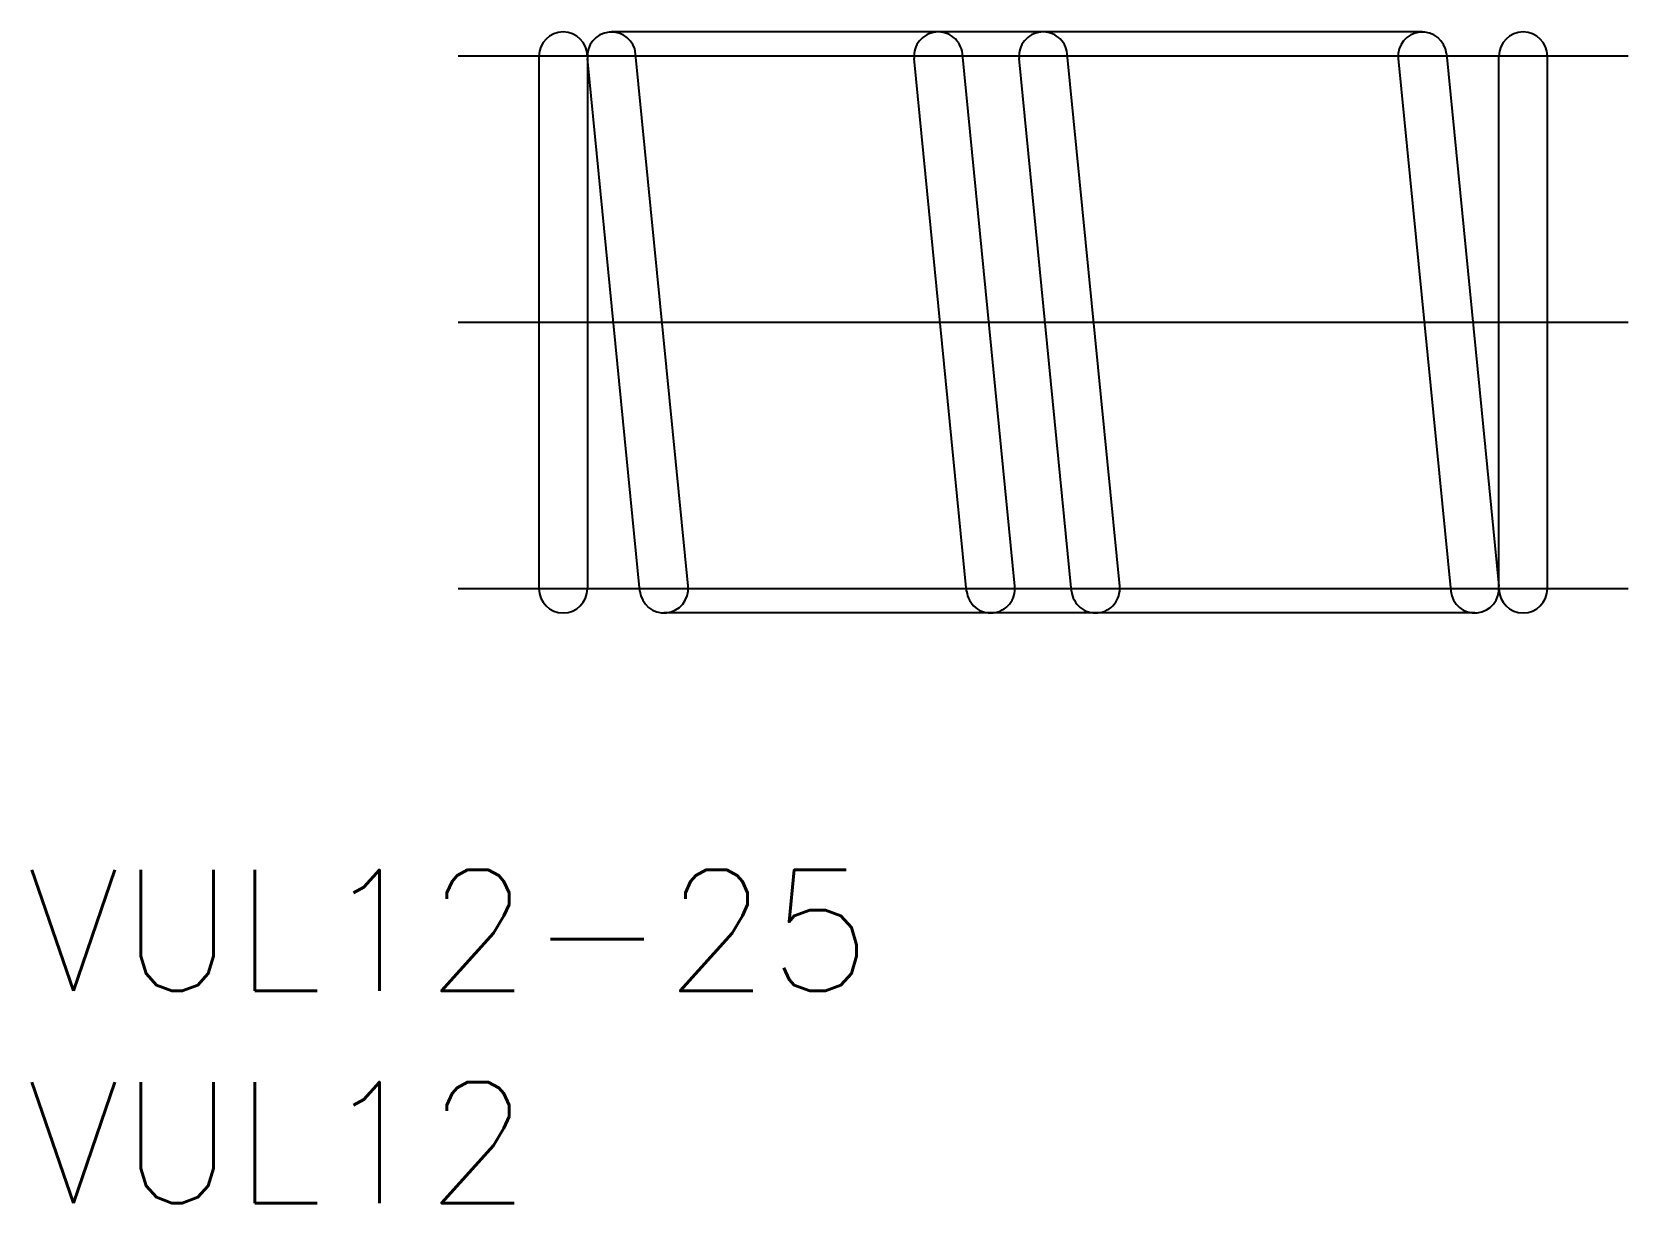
# Model space of a CAD drawing. Extents: x -12.6 to 27, y -21.8 to 7.2.
import ezdxf

# ---------------------------------------------------------------- set-up
doc = ezdxf.new("R2010")
doc.units = 0
doc.linetypes.add('CENTER', pattern=[50.8, 31.75, -6.35, 6.35, -6.35])
doc.linetypes.add('PHANTOM', pattern=[63.5, 31.75, -6.35, 6.35, -6.35, 6.35, -6.35])
doc.layers.get('0').update_dxf_attribs({"linetype": 'CONTINUOUS'})
doc.layers.add('CENTER', color=1, linetype='CENTER')
doc.styles.get("Standard").update_dxf_attribs({"font": 'txt.shx', "height": 3, "bigfont": 'bigfont.shx'})

msp = doc.modelspace()

# ---------------------------------------------------------------- linework, layer by layer
at = {"color": 3, "linetype": 'PHANTOM'}
for p, q in [((21.9, 7.2), (1.8, 7.2)), ((10.603, -6.659), (9.303, 6.541)), ((11.797, -6.541), (10.497, 6.659)), ((13.203, -6.659), (11.903, 6.541)), ((14.397, -6.541), (13.097, 6.659)), ((23.2, -7.2), (3.1, -7.2))]:
    msp.add_line(p, q, dxfattribs=at)
at = {"color": 7, "linetype": 'CONTINUOUS'}
for p, q in [((0, 6.6), (0, -6.6)), ((1.2, 6.6), (1.2, -6.6)), ((2.503, -6.659), (1.203, 6.541)), ((3.697, -6.541), (2.397, 6.659)), ((21.303, 6.541), (22.603, -6.659)), ((22.497, 6.659), (23.797, -6.541)), ((23.8, -6.6), (23.8, 6.6)), ((25, -6.6), (25, 6.6))]:
    msp.add_line(p, q, dxfattribs=at)
for centre, start, end in [((0.6, 6.6), 0, 180), ((1.8, 6.6), 5.6246, 185.6246), ((21.9, 6.6), 5.6246, 185.6246), ((24.4, 6.6), 0, 180), ((0.6, -6.6), 180, 0), ((3.1, -6.6), 185.6246, 5.6246), ((23.2, -6.6), 185.6246, 5.6246), ((24.4, -6.6), 180, 0)]:
    msp.add_arc(centre, 0.6, start, end, dxfattribs=at)
at = {"color": 3, "linetype": 'PHANTOM'}
for centre, start, end in [((9.9, 6.6), 5.6246, 185.6246), ((12.5, 6.6), 5.6246, 185.6246), ((11.2, -6.6), 185.6246, 5.6246), ((13.8, -6.6), 185.6246, 5.6246)]:
    msp.add_arc(centre, 0.6, start, end, dxfattribs=at)
at = {"layer": 'CENTER', "color": 1, "linetype": 'CENTER'}
for p, q in [((27, 6.6), (-2, 6.6)), ((27, 0), (-2, 0)), ((27, -6.6), (-2, -6.6))]:
    msp.add_line(p, q, dxfattribs=at)

# ---------------------------------------------------------------- texts
at = {"color": 7, "linetype": 'CONTINUOUS'}
for s, p in [('VUL12-25', (-12.698, -16.569)), ('VUL12', (-12.698, -21.828))]:
    msp.add_text(s, height=3, dxfattribs=at).set_placement(p)

doc.saveas('drawing.dxf')
